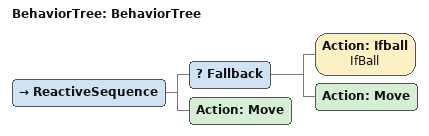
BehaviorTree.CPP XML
<?xml version="1.0"?>
<root main_tree_to_execute="BehaviorTree">
    <BehaviorTree ID="BehaviorTree">
        <ReactiveSequence>
            <Fallback>
                <Action ID="Ifball" name="IfBall"/>
                <Action ID="Move"/>
            </Fallback>
            <Action ID="Move"/>
        </ReactiveSequence>
    </BehaviorTree>
</root>
